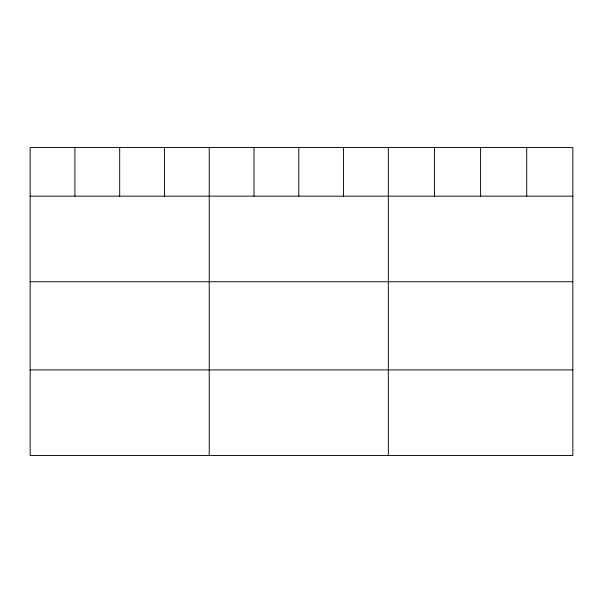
<?xml version="1.0" encoding="UTF-8"?>
<svg xmlns="http://www.w3.org/2000/svg" width="603" height="603" viewBox="0 0 603 603"><rect width="100%" height="100%" fill="white"/><g stroke="black" fill="none" stroke-linecap="round" stroke-linejoin="round"><path stroke-width="0.9" d="M572.85 196.156L572.85 455.484L30.15 455.484L30.15 147.516L572.85 147.516L572.85 196.156L30.15 196.156M30.15 281.737L572.85 281.737M30.15 369.91L572.85 369.91M526.721 147.516L526.721 196.156M480.591 147.516L480.591 196.156M434.462 147.516L434.462 196.156M388.332 147.516L388.332 455.484M343.559 147.516L343.559 196.156M298.786 147.516L298.786 196.156M254.014 147.516L254.014 196.156M209.241 147.516L209.241 455.484M164.468 147.516L164.468 196.156M119.696 147.516L119.696 196.156M74.923 147.516L74.923 196.156"/></g></svg>
